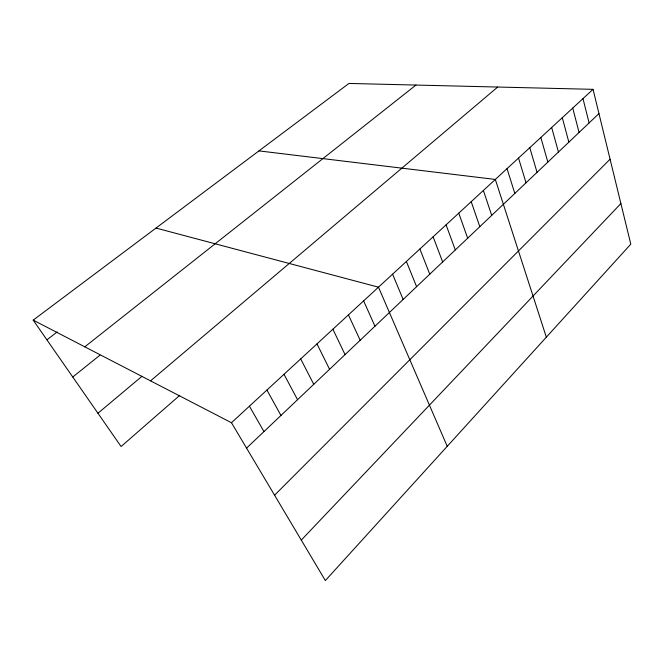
<?xml version="1.0" encoding="UTF-8"?>
<svg xmlns="http://www.w3.org/2000/svg" width="664" height="664" viewBox="0 0 664 664"><rect width="100%" height="100%" fill="white"/><g stroke="black" fill="none" stroke-linecap="round" stroke-linejoin="round"><path stroke-width="1" d="M301.29 540.098L620.89 203.533M274.572 495.195L610.083 159.211M246.568 448.1L598.953 113.577M231.47 422.736L593.043 89.341L630.8 244.161L325.352 580.56L231.47 422.736L33.2 320.131L348.94 83.44L593.043 89.341M179.745 395.362L121.089 446.523L33.2 320.131M150.545 380.854L497.709 87.034M97.948 413.24L142.021 376.272M72.758 377.019L99.874 355.24M84.793 346.832L415.971 85.058M46.903 339.835L57.212 331.917M258.952 150.894L495.327 179.438L546.339 337.171M156.007 228.067L378.48 287.18L447.229 446.332M249.415 406.185L263.973 431.583M266.928 390.05L280.955 415.448M284.009 374.288L297.547 399.703M300.692 358.909L313.748 384.323M316.977 343.894L329.585 369.292M332.888 329.219L345.048 354.609M348.434 314.885L360.17 340.25M363.631 300.875L374.952 326.215M392.582 274.182L403.148 299.456M406.385 261.45L416.594 286.69M419.897 249L429.757 274.19M433.119 236.799L442.656 261.948M446.075 224.855L455.296 249.954M458.766 213.152L467.672 238.202M471.199 201.69L479.815 226.681M483.384 190.452L491.709 215.385M507.039 168.639L514.816 193.448M518.518 158.057L526.037 182.799M529.781 147.674L537.043 172.35M540.828 137.489L547.841 162.091M551.668 127.496L558.449 152.031M562.3 117.686L568.849 142.146M572.733 108.066L579.066 132.451M582.984 98.621L589.101 122.931"/></g></svg>
